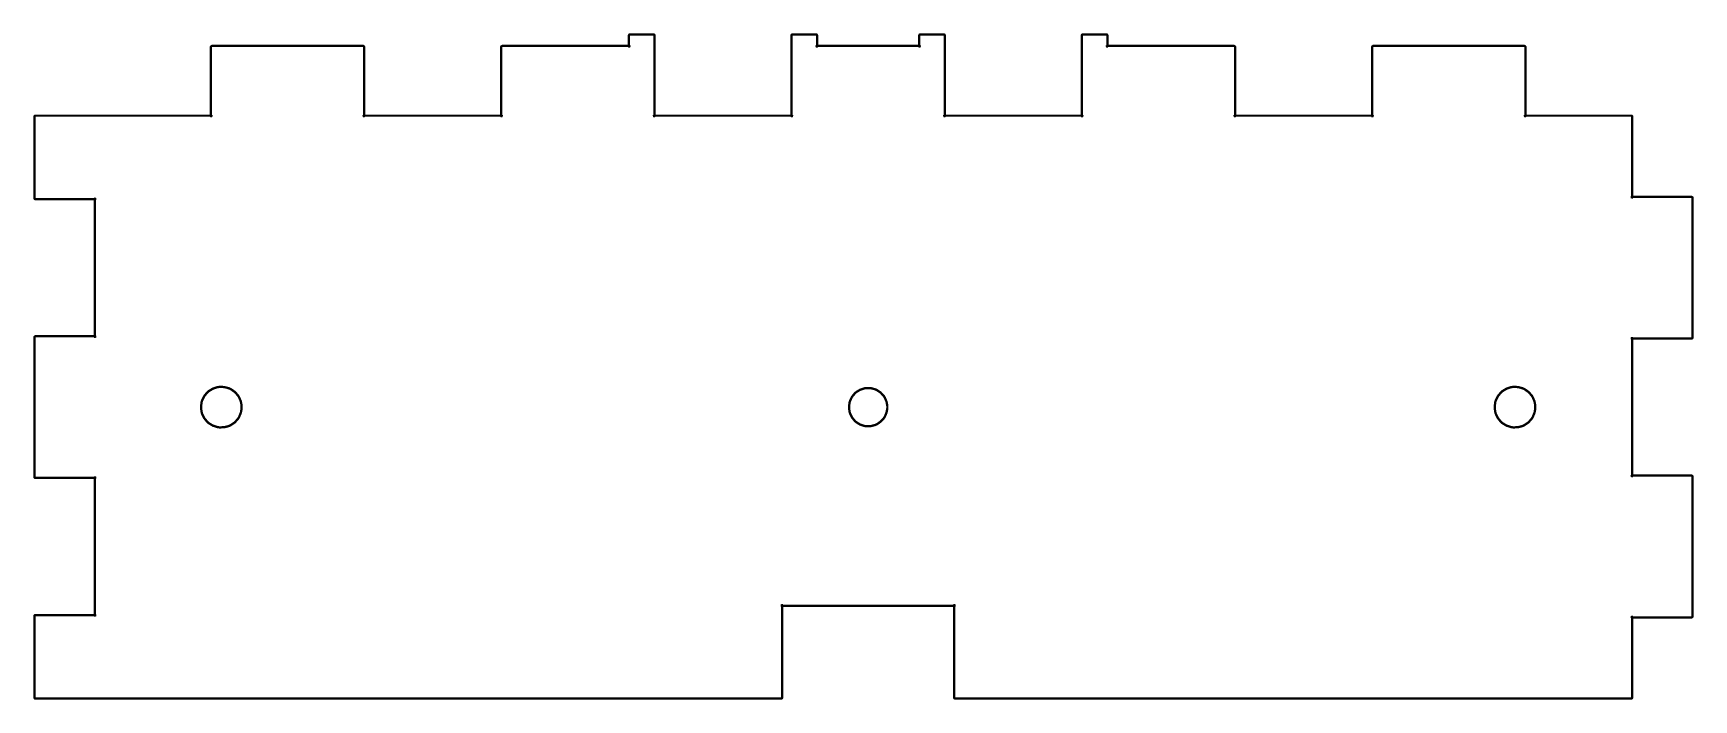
# Model space of a CAD drawing. Extents: x 10 to 153, y 10 to 67.
import ezdxf

# ---------------------------------------------------------------- set-up
doc = ezdxf.new("R2010")
doc.units = 0
doc.layers.get('0').update_dxf_attribs({"linetype": 'CONTINUOUS'})

msp = doc.modelspace()

# ---------------------------------------------------------------- linework, layer by layer
at = {"color": 5, "const_width": 0.2}
for points in [[(16.0996, 10.0004), (74.3024, 10.0004), (74.319, 10.0004), (74.3726, 10.0294), (74.403, 10.0831), (74.403, 10.0996), (74.403, 17.9999), (74.403, 18.011), (74.3878, 18.0426), (74.3645, 18.0385), (74.3603, 18.0151), (74.392, 17.9999), (74.403, 17.9999), (89.203, 17.9999), (89.2129, 17.9999), (89.2447, 18.0151), (89.2404, 18.0385), (89.2168, 18.0426), (89.203, 18.011), (89.203, 17.9999), (89.203, 10.0996), (89.203, 10.0831), (89.232, 10.0294), (89.2845, 10.0004), (89.3025, 10.0004), (147.505, 10.0004), (147.522, 10.0004), (147.575, 10.0294), (147.604, 10.0831), (147.604, 10.0996), (147.604, 16.9995), (147.604, 17.0105), (147.589, 17.0422), (147.567, 17.0381), (147.562, 17.0146), (147.593, 16.9995), (147.604, 16.9995), (152.702, 16.9995), (152.718, 16.9995), (152.772, 17.0298), (152.801, 17.0835), (152.801, 17.1001), (152.801, 29.1), (152.801, 29.118), (152.772, 29.1717), (152.718, 29.2006), (152.702, 29.2006), (147.604, 29.2006), (147.593, 29.2006), (147.562, 29.1869), (147.567, 29.1634), (147.589, 29.1593), (147.604, 29.191), (147.604, 29.2006), (147.604, 40.9995), (147.604, 41.0104), (147.589, 41.0422), (147.567, 41.0379), (147.562, 41.0147), (147.593, 40.9995), (147.604, 40.9995), (152.702, 40.9995), (152.718, 40.9995), (152.772, 41.0298), (152.801, 41.0834), (152.801, 41.1), (152.801, 53.1001), (152.801, 53.1178), (152.772, 53.1717), (152.718, 53.2007), (152.702, 53.2007), (147.604, 53.2007), (147.593, 53.2007), (147.562, 53.1869), (147.567, 53.1633), (147.589, 53.1594), (147.604, 53.1908), (147.604, 53.2007), (147.604, 60.1003), (147.604, 60.1183), (147.575, 60.1708), (147.522, 60.1998), (147.505, 60.1998), (138.402, 60.1998), (138.391, 60.1998), (138.359, 60.1857), (138.365, 60.1624), (138.387, 60.1581), (138.402, 60.1899), (138.402, 60.1998), (138.402, 66.1003), (138.402, 66.1183), (138.373, 66.1705), (138.319, 66.1995), (138.303, 66.1995), (125.302, 66.1995), (125.284, 66.1995), (125.232, 66.1705), (125.203, 66.1183), (125.203, 66.1003), (125.203, 60.1998), (125.203, 60.1899), (125.217, 60.1581), (125.24, 60.1624), (125.244, 60.1857), (125.213, 60.1998), (125.203, 60.1998), (113.403, 60.1998), (113.392, 60.1998), (113.36, 60.1857), (113.364, 60.1624), (113.388, 60.1581), (113.403, 60.1899), (113.403, 60.1998), (113.403, 66.1003), (113.403, 66.1183), (113.373, 66.1705), (113.319, 66.1995), (113.302, 66.1995), (102.402, 66.1995), (102.391, 66.1995), (102.359, 66.1857), (102.365, 66.1624), (102.387, 66.1582), (102.402, 66.1899), (102.402, 66.1995), (102.402, 67.0994), (102.402, 67.1174), (102.373, 67.171), (102.319, 67.1999), (102.303, 67.1999), (100.302, 67.1999), (100.284, 67.1999), (100.232, 67.171), (100.203, 67.1174), (100.203, 67.0994), (100.203, 66.1003), (100.203, 66.1183), (100.232, 66.1705), (100.284, 66.1995), (100.302, 66.1995), (100.284, 66.1995), (100.232, 66.1705), (100.203, 66.1183), (100.203, 66.1003), (100.203, 60.1998), (100.203, 60.1899), (100.216, 60.1581), (100.24, 60.1624), (100.244, 60.1857), (100.212, 60.1998), (100.203, 60.1998), (88.4026, 60.1998), (88.3916, 60.1998), (88.3599, 60.1857), (88.3638, 60.1624), (88.3874, 60.1581), (88.4026, 60.1899), (88.4026, 60.1998), (88.4026, 66.1003), (88.4026, 66.1183), (88.3722, 66.1705), (88.3186, 66.1995), (88.302, 66.1995), (88.3186, 66.1995), (88.3722, 66.1705), (88.4026, 66.1183), (88.4026, 66.1003), (88.4026, 67.0994), (88.4026, 67.1174), (88.3722, 67.171), (88.3186, 67.1999), (88.302, 67.1999), (86.3025, 67.1999), (86.2845, 67.1999), (86.2323, 67.171), (86.203, 67.1174), (86.203, 67.0994), (86.203, 66.1995), (86.203, 66.1899), (86.2171, 66.1582), (86.2404, 66.1624), (86.2446, 66.1857), (86.2129, 66.1995), (86.203, 66.1995), (77.403, 66.1995), (77.392, 66.1995), (77.3603, 66.1857), (77.3645, 66.1624), (77.3878, 66.1582), (77.403, 66.1899), (77.403, 66.1995), (77.403, 67.0994), (77.403, 67.1174), (77.3726, 67.171), (77.319, 67.1999), (77.3024, 67.1999), (75.3029, 67.1999), (75.2849, 67.1999), (75.2313, 67.171), (75.2023, 67.1174), (75.2023, 67.0994), (75.2023, 66.1003), (75.2023, 66.1183), (75.2313, 66.1705), (75.2849, 66.1995), (75.3029, 66.1995), (75.2849, 66.1995), (75.2313, 66.1705), (75.2023, 66.1183), (75.2023, 66.1003), (75.2023, 60.1998), (75.2023, 60.1899), (75.2161, 60.1581), (75.2394, 60.1624), (75.2436, 60.1857), (75.2119, 60.1998), (75.2023, 60.1998), (63.4023, 60.1998), (63.391, 60.1998), (63.3596, 60.1857), (63.3649, 60.1624), (63.3871, 60.1581), (63.4023, 60.1899), (63.4023, 60.1998), (63.4023, 66.1003), (63.4023, 66.1183), (63.3734, 66.1705), (63.3194, 66.1995), (63.3028, 66.1995), (63.3194, 66.1995), (63.3734, 66.1705), (63.4023, 66.1183), (63.4023, 66.1003), (63.4023, 67.0994), (63.4023, 67.1174), (63.3734, 67.171), (63.3194, 67.1999), (63.3028, 67.1999), (61.3022, 67.1999), (61.2842, 67.1999), (61.2316, 67.171), (61.2027, 67.1174), (61.2027, 67.0994), (61.2027, 66.1995), (61.2027, 66.1899), (61.2165, 66.1582), (61.2401, 66.1624), (61.244, 66.1857), (61.2126, 66.1995), (61.2027, 66.1995), (50.3026, 66.1995), (50.2846, 66.1995), (50.231, 66.1705), (50.202, 66.1183), (50.202, 66.1003), (50.202, 60.1998), (50.202, 60.1899), (50.2158, 60.1581), (50.2391, 60.1624), (50.2433, 60.1857), (50.2116, 60.1998), (50.202, 60.1998), (38.403, 60.1998), (38.3921, 60.1998), (38.3603, 60.1857), (38.3646, 60.1624), (38.3879, 60.1581), (38.403, 60.1899), (38.403, 60.1998), (38.403, 66.1003), (38.403, 66.1183), (38.3727, 66.1705), (38.3191, 66.1995), (38.3025, 66.1995), (25.3022, 66.1995), (25.2843, 66.1995), (25.2319, 66.1705), (25.2029, 66.1183), (25.2029, 66.1003), (25.2029, 60.1998), (25.2029, 60.1899), (25.2167, 60.1581), (25.2402, 60.1624), (25.2443, 60.1857), (25.2126, 60.1998), (25.2029, 60.1998), (16.0996, 60.1998), (16.0817, 60.1998), (16.0293, 60.1708), (16.0004, 60.1183), (16.0004, 60.1003), (16.0004, 60.1183), (16.0293, 60.1708), (16.0817, 60.1998), (16.0996, 60.1998), (10.0996, 60.1998), (10.0817, 60.1998), (10.0294, 60.1708), (10.0004, 60.1183), (10.0004, 60.1003), (10.0004, 53.1001), (10.0004, 53.0835), (10.0294, 53.0296), (10.0817, 52.9992), (10.0996, 52.9992), (15.1956, 52.9992), (15.2053, 52.9992), (15.237, 53.0144), (15.2328, 53.038), (15.2094, 53.0419), (15.1956, 53.0105), (15.1956, 52.9992), (15.1956, 41.1992), (15.1956, 41.1896), (15.2094, 41.1579), (15.2328, 41.1621), (15.237, 41.1854), (15.2053, 41.1992), (15.1956, 41.1992), (10.0996, 41.1992), (10.0817, 41.1992), (10.0294, 41.1702), (10.0004, 41.118), (10.0004, 41.1), (10.0004, 29.1), (10.0004, 29.0835), (10.0294, 29.0298), (10.0817, 28.9994), (10.0996, 28.9994), (15.1956, 28.9994), (15.2053, 28.9994), (15.237, 29.0146), (15.2328, 29.038), (15.2094, 29.0421), (15.1956, 29.0105), (15.1956, 28.9994), (15.1956, 17.2007), (15.1956, 17.191), (15.2094, 17.1593), (15.2328, 17.1635), (15.237, 17.1869), (15.2053, 17.2007), (15.1956, 17.2007), (10.0996, 17.2007), (10.0817, 17.2007), (10.0294, 17.1717), (10.0004, 17.118), (10.0004, 17.1001), (10.0004, 10.0996), (10.0004, 10.0831), (10.0294, 10.0294), (10.0817, 10.0004), (10.0996, 10.0004), (16.0996, 10.0004), (16.0817, 10.0004), (16.0293, 10.0294), (16.0004, 10.0831), (16.0004, 10.0996), (16.0004, 10.0831), (16.0293, 10.0294), (16.0817, 10.0004), (16.0996, 10.0004)], [(27.8501, 35.1), (27.8501, 34.9774), (27.7785, 34.6081), (27.6173, 34.2249), (27.5718, 34.1533), (27.5263, 34.083), (27.2452, 33.7785), (26.9034, 33.5442), (26.8277, 33.5084), (26.7505, 33.4739), (26.3481, 33.3678), (25.9333, 33.3568), (25.8506, 33.3678), (25.7666, 33.3802), (25.3724, 33.5084), (25.0169, 33.7234), (24.9535, 33.7771), (24.8901, 33.8322), (24.6269, 34.1547), (24.445, 34.5267), (24.4216, 34.6067), (24.3968, 34.688), (24.3499, 35.1), (24.3968, 35.5134), (24.4216, 35.5935), (24.445, 35.6747), (24.6269, 36.0468), (24.8901, 36.3679), (24.9535, 36.4229), (25.0169, 36.4779), (25.3724, 36.6917), (25.7666, 36.8212), (25.8506, 36.8321), (25.9333, 36.8445), (26.3481, 36.8321), (26.7505, 36.7273), (26.8277, 36.6917), (26.9034, 36.6571), (27.2452, 36.4229), (27.5263, 36.117), (27.5718, 36.0468), (27.6173, 35.9763), (27.7785, 35.5935), (27.8501, 35.2241), (27.8501, 35.1)], [(83.4528, 35.1), (83.4528, 34.9843), (83.385, 34.6356), (83.2337, 34.276), (83.1906, 34.2084), (83.148, 34.1423), (82.882, 33.8542), (82.5595, 33.6324), (82.4879, 33.5993), (82.4149, 33.5662), (82.036, 33.467), (81.6448, 33.456), (81.5675, 33.467), (81.4888, 33.478), (81.117, 33.5993), (80.7805, 33.8019), (80.7212, 33.8529), (80.6609, 33.9053), (80.4139, 34.2084), (80.2418, 34.5598), (80.2199, 34.6356), (80.1963, 34.7114), (80.1522, 35.1), (80.1963, 35.4887), (80.2199, 35.5646), (80.2418, 35.6415), (80.4139, 35.9929), (80.6609, 36.2962), (80.7212, 36.347), (80.7805, 36.3996), (81.117, 36.6007), (81.4888, 36.7221), (81.5675, 36.733), (81.6448, 36.7453), (82.036, 36.733), (82.4149, 36.6339), (82.4879, 36.6007), (82.5595, 36.5689), (82.882, 36.347), (83.148, 36.0592), (83.1906, 35.9914), (83.2337, 35.9255), (83.385, 35.5656), (83.4528, 35.2171), (83.4528, 35.1)], [(139.255, 35.1), (139.255, 34.9774), (139.183, 34.6081), (139.022, 34.2249), (138.976, 34.1533), (138.931, 34.083), (138.65, 33.7785), (138.308, 33.5442), (138.232, 33.5084), (138.155, 33.4739), (137.754, 33.3678), (137.338, 33.3568), (137.255, 33.3678), (137.173, 33.3802), (136.777, 33.5084), (136.422, 33.7234), (136.36, 33.7771), (136.296, 33.8322), (136.033, 34.1547), (135.85, 34.5267), (135.826, 34.6067), (135.801, 34.688), (135.755, 35.1), (135.801, 35.5134), (135.826, 35.5935), (135.85, 35.6747), (136.033, 36.0468), (136.296, 36.3679), (136.36, 36.4229), (136.422, 36.4779), (136.777, 36.6917), (137.173, 36.8212), (137.255, 36.8321), (137.338, 36.8445), (137.754, 36.8321), (138.155, 36.7273), (138.232, 36.6917), (138.308, 36.6571), (138.65, 36.4229), (138.931, 36.117), (138.976, 36.0468), (139.022, 35.9763), (139.183, 35.5935), (139.255, 35.2241), (139.255, 35.1)]]:
    msp.add_lwpolyline(points, close=True, dxfattribs=at)

doc.saveas('drawing.dxf')
